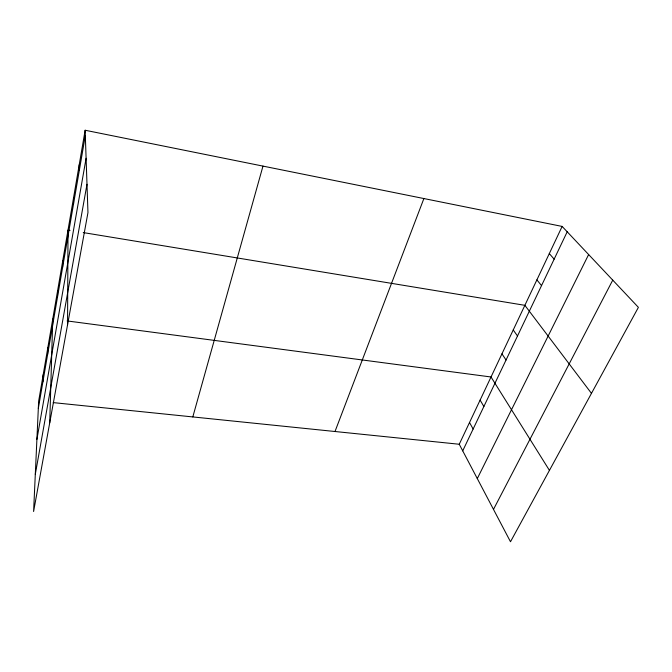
<?xml version="1.0" encoding="UTF-8"?>
<svg xmlns="http://www.w3.org/2000/svg" width="672" height="672" viewBox="0 0 672 672"><rect width="100%" height="100%" fill="white"/><g stroke="black" fill="none" stroke-linecap="round" stroke-linejoin="round"><path stroke-width="1.01" d="M67.553 324.794L68.015 230.068L70.048 230.404M62.639 267.229L62.731 260.837M57.498 297.083L57.649 290.472M49.736 422.772L52.744 319.032M47.628 354.388L47.88 347.399M42.89 381.898L43.184 374.741M85.142 130.25L38.657 401.125L33.6 511.501L87.965 212.57L85.142 130.25L562.136 226.422L638.4 307.356L510.493 541.75L459.253 444.251L562.136 226.422M38.321 408.425L85.319 135.551M36.901 439.404L86.1 158.248M35.305 474.306L86.99 184.279M192.805 416.934L262.979 166.102M335 431.508L423.889 198.551M462.722 450.845L567.202 231.79M477.296 478.582L588.638 254.537M493.492 509.393L612.746 280.132M53.214 402.612L459.253 444.251M67.108 320.93L491.022 376.984L549.444 470.383M83.261 232.579L524.874 305.323L591.469 393.364M549.301 253.588L554.148 259.148M536.886 279.88L541.531 285.6M513.232 329.96L517.499 335.992M501.959 353.842L506.05 359.999M480.11 400.1L483.874 406.493M469.518 422.52L473.13 429.013M79.204 164.85L79.313 170.461M73.5 198.097L73.534 203.994"/></g></svg>
